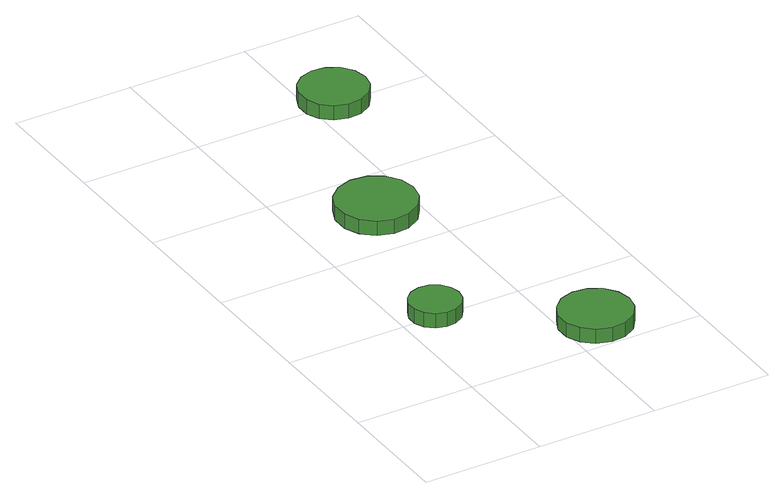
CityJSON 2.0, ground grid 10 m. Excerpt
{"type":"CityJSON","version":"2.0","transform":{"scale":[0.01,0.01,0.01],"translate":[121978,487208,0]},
"CityObjects":{
"tree1":{"type":"SolitaryVegetationObject","attributes":{"function":"something"},"geometry":[{"type":"MultiSurface","lod":"1","boundaries":[[[0,1,2,3,4,5,6,7,8,9,10,11,12,13,14]],[[15,16,17,18,19,20,21,22,23,24,25,26,27,28,29]],[[0,29,28,1]],[[1,28,27,2]],[[2,27,26,3]],[[3,26,25,4]],[[4,25,24,5]],[[5,24,23,6]],[[6,23,22,7]],[[7,22,21,8]],[[8,21,20,9]],[[9,20,19,10]],[[10,19,18,11]],[[11,18,17,12]],[[12,17,16,13]],[[13,16,15,14]],[[14,15,29,0]]]}]},
"tree2":{"type":"SolitaryVegetationObject","attributes":{"function":"something"},"geometry":[{"type":"MultiSurface","lod":"1","boundaries":[[[30,31,32,33,34,35,36,37,38,39,40,41,42,43,44]],[[45,46,47,48,49,50,51,52,53,54,55,56,57,58,59]],[[30,59,58,31]],[[31,58,57,32]],[[32,57,56,33]],[[33,56,55,34]],[[34,55,54,35]],[[35,54,53,36]],[[36,53,52,37]],[[37,52,51,38]],[[38,51,50,39]],[[39,50,49,40]],[[40,49,48,41]],[[41,48,47,42]],[[42,47,46,43]],[[43,46,45,44]],[[44,45,59,30]]]}]},
"tree3":{"type":"SolitaryVegetationObject","attributes":{"function":"something"},"geometry":[{"type":"MultiSurface","lod":"1","boundaries":[[[60,61,62,63,64,65,66,67,68,69,70,71,72,73,74]],[[75,76,77,78,79,80,81,82,83,84,85,86,87,88,89]],[[60,89,88,61]],[[61,88,87,62]],[[62,87,86,63]],[[63,86,85,64]],[[64,85,84,65]],[[65,84,83,66]],[[66,83,82,67]],[[67,82,81,68]],[[68,81,80,69]],[[69,80,79,70]],[[70,79,78,71]],[[71,78,77,72]],[[72,77,76,73]],[[73,76,75,74]],[[74,75,89,60]]]}]},
"tree4":{"type":"SolitaryVegetationObject","attributes":{"function":"something"},"geometry":[{"type":"MultiSurface","lod":"1","boundaries":[[[90,91,92,93,94,95,96,97,98,99,100,101,102,103,104]],[[105,106,107,108,109,110,111,112,113,114,115,116,117,118,119]],[[90,119,118,91]],[[91,118,117,92]],[[92,117,116,93]],[[93,116,115,94]],[[94,115,114,95]],[[95,114,113,96]],[[96,113,112,97]],[[97,112,111,98]],[[98,111,110,99]],[[99,110,109,100]],[[100,109,108,101]],[[101,108,107,102]],[[102,107,106,103]],[[103,106,105,104]],[[104,105,119,90]]]}]}
},
"vertices":[
[511,1040,141],[493,1125,141],[441,1196,141],[366,1240,141],[279,1249,141],[196,1222,141],[131,1163,141],[96,1084,141],[96,996,141],[131,917,141],[196,858,141],[279,831,141],[366,841,141],[441,884,141],[493,955,141],[493,955,16],[441,884,16],[366,841,16],[279,831,16],[196,858,16],[131,917,16],[96,996,16],[96,1084,16],[131,1163,16],[196,1222,16],[279,1249,16],[366,1240,16],[441,1196,16],[493,1125,16],[511,1040,16],
[938,2418,204],[910,2551,204],[830,2662,204],[711,2730,204],[576,2744,204],[446,2702,204],[344,2611,204],[289,2486,204],[289,2349,204],[344,2225,204],[446,2133,204],[576,2091,204],[711,2105,204],[830,2174,204],[910,2284,204],[910,2284,79],[830,2174,79],[711,2105,79],[576,2091,79],[446,2133,79],[344,2225,79],[289,2349,79],[289,2486,79],[344,2611,79],[446,2702,79],[576,2744,79],[711,2730,79],[830,2662,79],[910,2551,79],[938,2418,79],
[1567,310,137],[1542,431,137],[1469,531,137],[1362,593,137],[1239,606,137],[1121,568,137],[1030,485,137],[979,372,137],[979,249,137],[1030,136,137],[1121,53,137],[1239,15,137],[1362,28,137],[1469,89,137],[1542,189,137],[1542,189,12],[1469,89,12],[1362,28,12],[1239,15,12],[1121,53,12],[1030,136,12],[979,249,12],[979,372,12],[1030,485,12],[1121,568,12],[1239,606,12],[1362,593,12],[1469,531,12],[1542,431,12],[1567,310,12],
[1444,3972,197],[1420,4085,197],[1352,4179,197],[1251,4237,197],[1136,4249,197],[1026,4213,197],[939,4136,197],[892,4030,197],[892,3914,197],[939,3808,197],[1026,3730,197],[1136,3694,197],[1251,3706,197],[1352,3764,197],[1420,3858,197],[1420,3858,72],[1352,3764,72],[1251,3706,72],[1136,3694,72],[1026,3730,72],[939,3808,72],[892,3914,72],[892,4030,72],[939,4136,72],[1026,4213,72],[1136,4249,72],[1251,4237,72],[1352,4179,72],[1420,4085,72],[1444,3972,72]
]}
